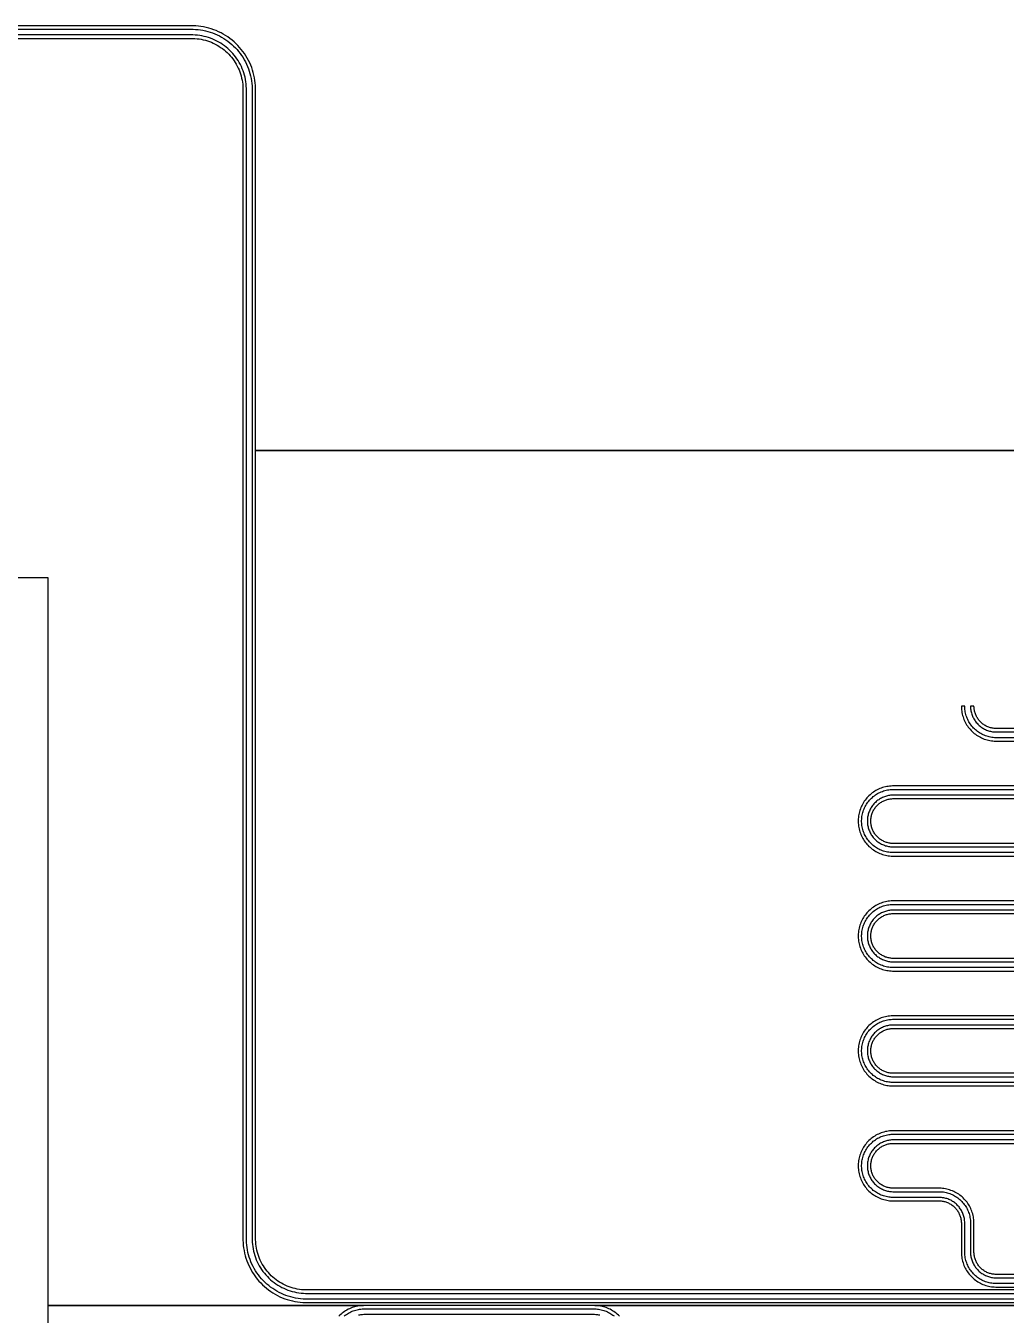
# Model space of a CAD drawing. Extents: x -3354 to 6958, y 9496 to 19808.
# Drawn here: x -1590 to 116, y 14620 to 16864 of the extents above; entities that cross this region are included whole.
import ezdxf

# ---------------------------------------------------------------- set-up
doc = ezdxf.new("R2010")
doc.units = 0
doc.layers.add('L1D0', color=3, linetype='CONTINUOUS')

msp = doc.modelspace()

# ---------------------------------------------------------------- linework, layer by layer
at = {"layer": 'L1D0'}
for points in [[(4769.33, 16125.013), (-1190.17, 16125.013), (-1190.17, 16755.308), (-1190.36, 16759.893), (-1190.739, 16764.466), (-1191.306, 16769.02), (-1192.062, 16773.546), (-1193.003, 16778.038), (-1194.13, 16782.486), (-1195.439, 16786.884), (-1196.929, 16791.225), (-1198.597, 16795.5), (-1200.441, 16799.702), (-1202.456, 16803.825), (-1204.64, 16807.861), (-1206.99, 16811.803), (-1209.5, 16815.645), (-1212.166, 16819.38), (-1214.985, 16823.001), (-1217.951, 16826.503), (-1221.059, 16829.879), (-1224.304, 16833.124), (-1227.68, 16836.232), (-1231.182, 16839.198), (-1234.803, 16842.017), (-1238.538, 16844.683), (-1242.38, 16847.193), (-1246.322, 16849.543), (-1250.358, 16851.727), (-1254.481, 16853.742), (-1258.683, 16855.586), (-1262.958, 16857.254), (-1267.299, 16858.744), (-1271.697, 16860.053), (-1276.145, 16861.18), (-1280.637, 16862.121), (-1285.163, 16862.877), (-1289.717, 16863.444), (-1294.29, 16863.823), (-1298.875, 16864.013), (-2401.17, 16864.013)], [(-2401.17, 16858.013), (-1299, 16858.013), (-1294.662, 16857.834), (-1290.336, 16857.475), (-1286.028, 16856.938), (-1281.747, 16856.224), (-1277.498, 16855.333), (-1273.29, 16854.267), (-1269.129, 16853.029), (-1265.024, 16851.619), (-1260.98, 16850.041), (-1257.004, 16848.297), (-1253.104, 16846.391), (-1249.287, 16844.325), (-1245.558, 16842.103), (-1241.923, 16839.728), (-1238.39, 16837.206), (-1234.965, 16834.54), (-1231.652, 16831.734), (-1228.459, 16828.794), (-1225.389, 16825.724), (-1222.449, 16822.531), (-1219.643, 16819.218), (-1216.977, 16815.793), (-1214.455, 16812.26), (-1212.08, 16808.625), (-1209.858, 16804.896), (-1207.792, 16801.079), (-1205.886, 16797.179), (-1204.142, 16793.203), (-1202.564, 16789.159), (-1201.154, 16785.054), (-1199.916, 16780.893), (-1198.85, 16776.685), (-1197.959, 16772.436), (-1197.245, 16768.155), (-1196.708, 16763.847), (-1196.349, 16759.521), (-1196.17, 16755.183), (-1196.17, 14751.049), (-1196.008, 14747.125), (-1195.683, 14743.211), (-1195.198, 14739.314), (-1194.551, 14735.44), (-1193.745, 14731.596), (-1192.781, 14727.788), (-1191.66, 14724.024), (-1190.385, 14720.309), (-1188.957, 14716.65), (-1187.38, 14713.054), (-1185.655, 14709.525), (-1183.785, 14706.071), (-1181.775, 14702.697), (-1179.627, 14699.409), (-1177.345, 14696.212), (-1174.932, 14693.113), (-1172.394, 14690.116), (-1169.734, 14687.226), (-1166.957, 14684.449), (-1164.067, 14681.789), (-1161.07, 14679.251), (-1157.971, 14676.838), (-1154.774, 14674.556), (-1151.486, 14672.408), (-1148.112, 14670.398), (-1144.658, 14668.528), (-1141.129, 14666.803), (-1137.533, 14665.226), (-1133.874, 14663.798), (-1130.159, 14662.523), (-1126.395, 14661.402), (-1122.587, 14660.438), (-1118.743, 14659.632), (-1114.869, 14658.985), (-1110.972, 14658.5), (-1107.058, 14658.175), (-1103.134, 14658.013), (4701, 14658.013)], [(4700.794, 14648.013), (-1103.34, 14648.013), (-1107.678, 14648.192), (-1112.004, 14648.551), (-1116.312, 14649.088), (-1120.593, 14649.802), (-1124.842, 14650.693), (-1129.05, 14651.759), (-1133.211, 14652.997), (-1137.316, 14654.407), (-1141.36, 14655.985), (-1145.336, 14657.729), (-1149.236, 14659.635), (-1153.053, 14661.701), (-1156.782, 14663.923), (-1160.417, 14666.298), (-1163.95, 14668.82), (-1167.375, 14671.486), (-1170.688, 14674.292), (-1173.881, 14677.232), (-1176.951, 14680.302), (-1179.891, 14683.495), (-1182.697, 14686.808), (-1185.363, 14690.233), (-1187.885, 14693.766), (-1190.26, 14697.401), (-1192.482, 14701.13), (-1194.548, 14704.947), (-1196.454, 14708.847), (-1198.198, 14712.823), (-1199.776, 14716.867), (-1201.186, 14720.972), (-1202.424, 14725.133), (-1203.49, 14729.341), (-1204.381, 14733.59), (-1205.095, 14737.871), (-1205.632, 14742.179), (-1205.991, 14746.505), (-1206.17, 14750.843), (-1206.17, 16754.977), (-1206.332, 16758.901), (-1206.657, 16762.815), (-1207.142, 16766.712), (-1207.789, 16770.586), (-1208.595, 16774.43), (-1209.559, 16778.238), (-1210.68, 16782.002), (-1211.955, 16785.717), (-1213.383, 16789.376), (-1214.96, 16792.972), (-1216.685, 16796.501), (-1218.555, 16799.955), (-1220.565, 16803.329), (-1222.713, 16806.617), (-1224.995, 16809.814), (-1227.408, 16812.913), (-1229.946, 16815.91), (-1232.606, 16818.8), (-1235.383, 16821.577), (-1238.273, 16824.237), (-1241.27, 16826.775), (-1244.369, 16829.188), (-1247.566, 16831.47), (-1250.854, 16833.618), (-1254.228, 16835.628), (-1257.682, 16837.498), (-1261.211, 16839.223), (-1264.807, 16840.8), (-1268.466, 16842.228), (-1272.181, 16843.503), (-1275.945, 16844.624), (-1279.753, 16845.588), (-1283.597, 16846.394), (-1287.471, 16847.041), (-1291.368, 16847.526), (-1295.282, 16847.851), (-1299.206, 16848.013), (-2401.17, 16848.013)], [(-2401.17, 16842.013), (-1299.33, 16842.013), (-1295.654, 16841.861), (-1291.987, 16841.557), (-1288.336, 16841.102), (-1284.706, 16840.496), (-1281.105, 16839.741), (-1277.538, 16838.838), (-1274.012, 16837.788), (-1270.532, 16836.593), (-1267.104, 16835.256), (-1263.734, 16833.778), (-1260.429, 16832.162), (-1257.193, 16830.411), (-1254.032, 16828.527), (-1250.951, 16826.515), (-1247.957, 16824.377), (-1245.053, 16822.117), (-1242.245, 16819.738), (-1239.538, 16817.246), (-1236.937, 16814.645), (-1234.445, 16811.938), (-1232.066, 16809.13), (-1229.806, 16806.226), (-1227.668, 16803.232), (-1225.656, 16800.151), (-1223.772, 16796.99), (-1222.021, 16793.754), (-1220.405, 16790.449), (-1218.927, 16787.079), (-1217.59, 16783.651), (-1216.395, 16780.171), (-1215.345, 16776.645), (-1214.442, 16773.078), (-1213.687, 16769.477), (-1213.081, 16765.847), (-1212.626, 16762.196), (-1212.322, 16758.529), (-1212.17, 16754.853), (-1212.17, 14750.718), (-1211.98, 14746.133), (-1211.601, 14741.56), (-1211.034, 14737.006), (-1210.278, 14732.48), (-1209.337, 14727.988), (-1208.21, 14723.54), (-1206.901, 14719.142), (-1205.411, 14714.801), (-1203.743, 14710.526), (-1201.899, 14706.324), (-1199.884, 14702.201), (-1197.7, 14698.165), (-1195.35, 14694.223), (-1192.84, 14690.381), (-1190.174, 14686.646), (-1187.355, 14683.025), (-1184.389, 14679.523), (-1181.281, 14676.147), (-1178.036, 14672.902), (-1174.66, 14669.794), (-1171.158, 14666.828), (-1167.537, 14664.009), (-1163.802, 14661.343), (-1159.96, 14658.833), (-1156.018, 14656.483), (-1151.982, 14654.299), (-1147.859, 14652.284), (-1143.657, 14650.44), (-1139.382, 14648.772), (-1135.041, 14647.282), (-1130.643, 14645.973), (-1126.195, 14644.846), (-1121.703, 14643.905), (-1117.177, 14643.149), (-1112.623, 14642.582), (-1108.05, 14642.203), (-1103.465, 14642.013), (4700.67, 14642.013)], [(4701.125, 14664.013), (-1103.01, 14664.013), (-1106.686, 14664.165), (-1110.353, 14664.469), (-1114.004, 14664.924), (-1117.634, 14665.53), (-1121.235, 14666.285), (-1124.802, 14667.188), (-1128.328, 14668.238), (-1131.808, 14669.433), (-1135.236, 14670.77), (-1138.606, 14672.248), (-1141.911, 14673.864), (-1145.147, 14675.615), (-1148.308, 14677.499), (-1151.389, 14679.511), (-1154.383, 14681.649), (-1157.287, 14683.909), (-1160.095, 14686.288), (-1162.802, 14688.78), (-1165.403, 14691.381), (-1167.895, 14694.088), (-1170.274, 14696.896), (-1172.534, 14699.8), (-1174.672, 14702.794), (-1176.684, 14705.875), (-1178.568, 14709.036), (-1180.319, 14712.272), (-1181.935, 14715.577), (-1183.413, 14718.947), (-1184.75, 14722.375), (-1185.945, 14725.855), (-1186.995, 14729.381), (-1187.898, 14732.948), (-1188.653, 14736.549), (-1189.259, 14740.179), (-1189.714, 14743.83), (-1190.018, 14747.497), (-1190.17, 14751.173), (-1190.17, 16125.013), (528.33, 16125.013)], [(3800.091, 14637.013), (-1551.17, 14637.013), (-1551.17, 15903.013), (-3001.17, 15903.013)], [(179.209, 15625.013), (97.693, 15625.013), (95.421, 15625.107), (93.155, 15625.295), (90.899, 15625.576), (88.656, 15625.95), (86.43, 15626.417), (84.226, 15626.975), (82.047, 15627.624), (79.896, 15628.362), (77.778, 15629.189), (75.696, 15630.102), (73.653, 15631.101), (71.653, 15632.183), (69.7, 15633.347), (67.796, 15634.591), (65.945, 15635.912), (64.151, 15637.309), (62.416, 15638.778), (60.743, 15640.318), (59.135, 15641.926), (57.595, 15643.599), (56.126, 15645.334), (54.729, 15647.128), (53.408, 15648.979), (52.164, 15650.883), (51, 15652.836), (49.918, 15654.836), (48.919, 15656.879), (48.006, 15658.961), (47.179, 15661.079), (46.441, 15663.23), (45.792, 15665.409), (45.234, 15667.613), (44.767, 15669.839), (44.393, 15672.082), (44.112, 15674.338), (43.924, 15676.604), (43.83, 15678.876), (43.83, 15680.013), (37.83, 15680.013), (37.83, 15678.752), (37.934, 15676.232), (38.142, 15673.719), (38.454, 15671.216), (38.87, 15668.729), (39.387, 15666.261), (40.006, 15663.816), (40.726, 15661.399), (41.545, 15659.014), (42.461, 15656.664), (43.474, 15654.355), (44.582, 15652.089), (45.782, 15649.871), (47.073, 15647.705), (48.453, 15645.594), (49.918, 15643.541), (51.467, 15641.551), (53.097, 15639.627), (54.805, 15637.771), (56.588, 15635.988), (58.444, 15634.28), (60.368, 15632.65), (62.358, 15631.101), (64.411, 15629.636), (66.522, 15628.256), (68.688, 15626.965), (70.906, 15625.765), (73.172, 15624.657), (75.481, 15623.644), (77.831, 15622.728), (80.216, 15621.909), (82.633, 15621.189), (85.078, 15620.57), (87.546, 15620.053), (90.033, 15619.637), (92.536, 15619.325), (95.049, 15619.117), (97.569, 15619.013), (179.085, 15619.013)], [(179.54, 15641.013), (98.024, 15641.013), (96.413, 15641.08), (94.806, 15641.213), (93.206, 15641.412), (91.616, 15641.678), (90.038, 15642.008), (88.475, 15642.404), (86.929, 15642.864), (85.404, 15643.388), (83.902, 15643.974), (82.426, 15644.622), (80.977, 15645.33), (79.559, 15646.097), (78.174, 15646.923), (76.824, 15647.804), (75.512, 15648.741), (74.24, 15649.732), (73.009, 15650.774), (71.823, 15651.866), (70.683, 15653.006), (69.591, 15654.192), (68.549, 15655.423), (67.558, 15656.695), (66.621, 15658.007), (65.74, 15659.357), (64.914, 15660.742), (64.147, 15662.16), (63.439, 15663.609), (62.791, 15665.085), (62.205, 15666.587), (61.681, 15668.112), (61.221, 15669.658), (60.825, 15671.221), (60.495, 15672.799), (60.229, 15674.389), (60.03, 15675.989), (59.897, 15677.596), (59.83, 15679.207), (59.83, 15680.013), (53.83, 15680.013), (53.83, 15679.083), (53.907, 15677.224), (54.061, 15675.37), (54.291, 15673.524), (54.597, 15671.689), (54.979, 15669.868), (55.435, 15668.064), (55.966, 15666.281), (56.57, 15664.522), (57.247, 15662.789), (57.994, 15661.085), (58.811, 15659.413), (59.696, 15657.777), (60.649, 15656.179), (61.666, 15654.622), (62.747, 15653.107), (63.89, 15651.639), (65.092, 15650.22), (66.352, 15648.851), (67.668, 15647.535), (69.037, 15646.275), (70.456, 15645.073), (71.924, 15643.93), (73.439, 15642.849), (74.996, 15641.832), (76.594, 15640.879), (78.23, 15639.994), (79.902, 15639.177), (81.606, 15638.43), (83.339, 15637.753), (85.098, 15637.149), (86.881, 15636.618), (88.685, 15636.162), (90.506, 15635.78), (92.341, 15635.474), (94.187, 15635.244), (96.041, 15635.09), (97.9, 15635.013), (179.416, 15635.013)], [(179.085, 15541.013), (-81.88, 15541.013), (-84.4, 15540.909), (-86.913, 15540.701), (-89.416, 15540.389), (-91.903, 15539.973), (-94.371, 15539.456), (-96.816, 15538.837), (-99.233, 15538.117), (-101.618, 15537.298), (-103.968, 15536.382), (-106.277, 15535.369), (-108.543, 15534.261), (-110.761, 15533.061), (-112.927, 15531.77), (-115.038, 15530.39), (-117.091, 15528.925), (-119.081, 15527.376), (-121.005, 15525.746), (-122.861, 15524.038), (-124.644, 15522.255), (-126.352, 15520.399), (-127.982, 15518.475), (-129.531, 15516.485), (-130.996, 15514.432), (-132.376, 15512.321), (-133.667, 15510.155), (-134.867, 15507.937), (-135.975, 15505.671), (-136.988, 15503.362), (-137.904, 15501.012), (-138.723, 15498.627), (-139.443, 15496.21), (-140.062, 15493.765), (-140.579, 15491.297), (-140.995, 15488.81), (-141.307, 15486.307), (-141.515, 15483.794), (-141.619, 15481.274), (-141.619, 15478.752), (-141.515, 15476.232), (-141.307, 15473.719), (-140.995, 15471.216), (-140.579, 15468.729), (-140.062, 15466.261), (-139.443, 15463.816), (-138.723, 15461.399), (-137.904, 15459.014), (-136.988, 15456.664), (-135.975, 15454.355), (-134.867, 15452.089), (-133.667, 15449.871), (-132.376, 15447.705), (-130.996, 15445.594), (-129.531, 15443.541), (-127.982, 15441.551), (-126.352, 15439.627), (-124.644, 15437.771), (-122.861, 15435.988), (-121.005, 15434.28), (-119.081, 15432.65), (-117.091, 15431.101), (-115.038, 15429.636), (-112.927, 15428.256), (-110.761, 15426.965), (-108.543, 15425.765), (-106.277, 15424.657), (-103.968, 15423.644), (-101.618, 15422.728), (-99.233, 15421.909), (-96.816, 15421.189), (-94.371, 15420.57), (-91.903, 15420.053), (-89.416, 15419.637), (-86.913, 15419.325), (-84.4, 15419.117), (-81.88, 15419.013), (179.085, 15419.013)], [(179.209, 15425.013), (-81.756, 15425.013), (-84.028, 15425.107), (-86.294, 15425.295), (-88.55, 15425.576), (-90.793, 15425.95), (-93.019, 15426.417), (-95.223, 15426.975), (-97.402, 15427.624), (-99.553, 15428.362), (-101.671, 15429.189), (-103.753, 15430.102), (-105.796, 15431.101), (-107.796, 15432.183), (-109.749, 15433.347), (-111.653, 15434.591), (-113.504, 15435.912), (-115.298, 15437.309), (-117.033, 15438.778), (-118.706, 15440.318), (-120.314, 15441.926), (-121.854, 15443.599), (-123.323, 15445.334), (-124.72, 15447.128), (-126.041, 15448.979), (-127.285, 15450.883), (-128.449, 15452.836), (-129.531, 15454.836), (-130.53, 15456.879), (-131.443, 15458.961), (-132.27, 15461.079), (-133.008, 15463.23), (-133.657, 15465.409), (-134.215, 15467.613), (-134.682, 15469.839), (-135.056, 15472.082), (-135.337, 15474.338), (-135.525, 15476.604), (-135.619, 15478.876), (-135.619, 15481.15), (-135.525, 15483.422), (-135.337, 15485.688), (-135.056, 15487.944), (-134.682, 15490.187), (-134.215, 15492.413), (-133.657, 15494.617), (-133.008, 15496.796), (-132.27, 15498.947), (-131.443, 15501.065), (-130.53, 15503.147), (-129.531, 15505.19), (-128.449, 15507.19), (-127.285, 15509.143), (-126.041, 15511.047), (-124.72, 15512.898), (-123.323, 15514.692), (-121.854, 15516.427), (-120.314, 15518.1), (-118.706, 15519.708), (-117.033, 15521.248), (-115.298, 15522.717), (-113.504, 15524.114), (-111.653, 15525.435), (-109.749, 15526.679), (-107.796, 15527.843), (-105.796, 15528.925), (-103.753, 15529.924), (-101.671, 15530.837), (-99.553, 15531.664), (-97.402, 15532.402), (-95.223, 15533.051), (-93.019, 15533.609), (-90.793, 15534.076), (-88.55, 15534.45), (-86.294, 15534.731), (-84.028, 15534.919), (-81.756, 15535.013), (179.209, 15535.013)], [(179.416, 15525.013), (-81.549, 15525.013), (-83.408, 15524.936), (-85.262, 15524.782), (-87.108, 15524.552), (-88.943, 15524.246), (-90.764, 15523.864), (-92.568, 15523.408), (-94.351, 15522.877), (-96.11, 15522.273), (-97.843, 15521.596), (-99.547, 15520.849), (-101.219, 15520.032), (-102.855, 15519.147), (-104.453, 15518.194), (-106.01, 15517.177), (-107.525, 15516.096), (-108.993, 15514.953), (-110.412, 15513.751), (-111.781, 15512.491), (-113.097, 15511.175), (-114.357, 15509.806), (-115.559, 15508.387), (-116.702, 15506.919), (-117.783, 15505.404), (-118.8, 15503.847), (-119.753, 15502.249), (-120.638, 15500.613), (-121.455, 15498.941), (-122.202, 15497.237), (-122.879, 15495.504), (-123.483, 15493.745), (-124.014, 15491.962), (-124.47, 15490.158), (-124.852, 15488.337), (-125.158, 15486.502), (-125.388, 15484.656), (-125.542, 15482.802), (-125.619, 15480.943), (-125.619, 15479.083), (-125.542, 15477.224), (-125.388, 15475.37), (-125.158, 15473.524), (-124.852, 15471.689), (-124.47, 15469.868), (-124.014, 15468.064), (-123.483, 15466.281), (-122.879, 15464.522), (-122.202, 15462.789), (-121.455, 15461.085), (-120.638, 15459.413), (-119.753, 15457.777), (-118.8, 15456.179), (-117.783, 15454.622), (-116.702, 15453.107), (-115.559, 15451.639), (-114.357, 15450.22), (-113.097, 15448.851), (-111.781, 15447.535), (-110.412, 15446.275), (-108.993, 15445.073), (-107.525, 15443.93), (-106.01, 15442.849), (-104.453, 15441.832), (-102.855, 15440.879), (-101.219, 15439.994), (-99.547, 15439.177), (-97.843, 15438.43), (-96.11, 15437.753), (-94.351, 15437.149), (-92.568, 15436.618), (-90.764, 15436.162), (-88.943, 15435.78), (-87.108, 15435.474), (-85.262, 15435.244), (-83.408, 15435.09), (-81.549, 15435.013), (179.416, 15435.013)], [(179.54, 15441.013), (-81.425, 15441.013), (-83.036, 15441.08), (-84.643, 15441.213), (-86.243, 15441.412), (-87.833, 15441.678), (-89.411, 15442.008), (-90.974, 15442.404), (-92.52, 15442.864), (-94.045, 15443.388), (-95.547, 15443.974), (-97.023, 15444.622), (-98.472, 15445.33), (-99.89, 15446.097), (-101.275, 15446.923), (-102.625, 15447.804), (-103.937, 15448.741), (-105.209, 15449.732), (-106.44, 15450.774), (-107.626, 15451.866), (-108.766, 15453.006), (-109.858, 15454.192), (-110.9, 15455.423), (-111.891, 15456.695), (-112.828, 15458.007), (-113.709, 15459.357), (-114.535, 15460.742), (-115.302, 15462.16), (-116.01, 15463.609), (-116.658, 15465.085), (-117.244, 15466.587), (-117.768, 15468.112), (-118.228, 15469.658), (-118.624, 15471.221), (-118.954, 15472.799), (-119.22, 15474.389), (-119.419, 15475.989), (-119.552, 15477.596), (-119.619, 15479.207), (-119.619, 15480.819), (-119.552, 15482.43), (-119.419, 15484.037), (-119.22, 15485.637), (-118.954, 15487.227), (-118.624, 15488.805), (-118.228, 15490.368), (-117.768, 15491.914), (-117.244, 15493.439), (-116.658, 15494.941), (-116.01, 15496.417), (-115.302, 15497.866), (-114.535, 15499.284), (-113.709, 15500.669), (-112.828, 15502.019), (-111.891, 15503.331), (-110.9, 15504.603), (-109.858, 15505.834), (-108.766, 15507.02), (-107.626, 15508.16), (-106.44, 15509.252), (-105.209, 15510.294), (-103.937, 15511.285), (-102.625, 15512.222), (-101.275, 15513.103), (-99.89, 15513.929), (-98.472, 15514.696), (-97.023, 15515.404), (-95.547, 15516.052), (-94.045, 15516.638), (-92.52, 15517.162), (-90.974, 15517.622), (-89.411, 15518.018), (-87.833, 15518.348), (-86.243, 15518.614), (-84.643, 15518.813), (-83.036, 15518.946), (-81.425, 15519.013), (179.54, 15519.013)], [(179.085, 15341.013), (-81.88, 15341.013), (-84.4, 15340.909), (-86.913, 15340.701), (-89.416, 15340.389), (-91.903, 15339.973), (-94.371, 15339.456), (-96.816, 15338.837), (-99.233, 15338.117), (-101.618, 15337.298), (-103.968, 15336.382), (-106.277, 15335.369), (-108.543, 15334.261), (-110.761, 15333.061), (-112.927, 15331.77), (-115.038, 15330.39), (-117.091, 15328.925), (-119.081, 15327.376), (-121.005, 15325.746), (-122.861, 15324.038), (-124.644, 15322.255), (-126.352, 15320.399), (-127.982, 15318.475), (-129.531, 15316.485), (-130.996, 15314.432), (-132.376, 15312.321), (-133.667, 15310.155), (-134.867, 15307.937), (-135.975, 15305.671), (-136.988, 15303.362), (-137.904, 15301.012), (-138.723, 15298.627), (-139.443, 15296.21), (-140.062, 15293.765), (-140.579, 15291.297), (-140.995, 15288.81), (-141.307, 15286.307), (-141.515, 15283.794), (-141.619, 15281.274), (-141.619, 15278.752), (-141.515, 15276.232), (-141.307, 15273.719), (-140.995, 15271.216), (-140.579, 15268.729), (-140.062, 15266.261), (-139.443, 15263.816), (-138.723, 15261.399), (-137.904, 15259.014), (-136.988, 15256.664), (-135.975, 15254.355), (-134.867, 15252.089), (-133.667, 15249.871), (-132.376, 15247.705), (-130.996, 15245.594), (-129.531, 15243.541), (-127.982, 15241.551), (-126.352, 15239.627), (-124.644, 15237.771), (-122.861, 15235.988), (-121.005, 15234.28), (-119.081, 15232.65), (-117.091, 15231.101), (-115.038, 15229.636), (-112.927, 15228.256), (-110.761, 15226.965), (-108.543, 15225.765), (-106.277, 15224.657), (-103.968, 15223.644), (-101.618, 15222.728), (-99.233, 15221.909), (-96.816, 15221.189), (-94.371, 15220.57), (-91.903, 15220.053), (-89.416, 15219.637), (-86.913, 15219.325), (-84.4, 15219.117), (-81.88, 15219.013), (179.085, 15219.013)], [(179.209, 15225.013), (-81.756, 15225.013), (-84.028, 15225.107), (-86.294, 15225.295), (-88.55, 15225.576), (-90.793, 15225.95), (-93.019, 15226.417), (-95.223, 15226.975), (-97.402, 15227.624), (-99.553, 15228.362), (-101.671, 15229.189), (-103.753, 15230.102), (-105.796, 15231.101), (-107.796, 15232.183), (-109.749, 15233.347), (-111.653, 15234.591), (-113.504, 15235.912), (-115.298, 15237.309), (-117.033, 15238.778), (-118.706, 15240.318), (-120.314, 15241.926), (-121.854, 15243.599), (-123.323, 15245.334), (-124.72, 15247.128), (-126.041, 15248.979), (-127.285, 15250.883), (-128.449, 15252.836), (-129.531, 15254.836), (-130.53, 15256.879), (-131.443, 15258.961), (-132.27, 15261.079), (-133.008, 15263.23), (-133.657, 15265.409), (-134.215, 15267.613), (-134.682, 15269.839), (-135.056, 15272.082), (-135.337, 15274.338), (-135.525, 15276.604), (-135.619, 15278.876), (-135.619, 15281.15), (-135.525, 15283.422), (-135.337, 15285.688), (-135.056, 15287.944), (-134.682, 15290.187), (-134.215, 15292.413), (-133.657, 15294.617), (-133.008, 15296.796), (-132.27, 15298.947), (-131.443, 15301.065), (-130.53, 15303.147), (-129.531, 15305.19), (-128.449, 15307.19), (-127.285, 15309.143), (-126.041, 15311.047), (-124.72, 15312.898), (-123.323, 15314.692), (-121.854, 15316.427), (-120.314, 15318.1), (-118.706, 15319.708), (-117.033, 15321.248), (-115.298, 15322.717), (-113.504, 15324.114), (-111.653, 15325.435), (-109.749, 15326.679), (-107.796, 15327.843), (-105.796, 15328.925), (-103.753, 15329.924), (-101.671, 15330.837), (-99.553, 15331.664), (-97.402, 15332.402), (-95.223, 15333.051), (-93.019, 15333.609), (-90.793, 15334.076), (-88.55, 15334.45), (-86.294, 15334.731), (-84.028, 15334.919), (-81.756, 15335.013), (179.209, 15335.013)], [(179.416, 15325.013), (-81.549, 15325.013), (-83.408, 15324.936), (-85.262, 15324.782), (-87.108, 15324.552), (-88.943, 15324.246), (-90.764, 15323.864), (-92.568, 15323.408), (-94.351, 15322.877), (-96.11, 15322.273), (-97.843, 15321.596), (-99.547, 15320.849), (-101.219, 15320.032), (-102.855, 15319.147), (-104.453, 15318.194), (-106.01, 15317.177), (-107.525, 15316.096), (-108.993, 15314.953), (-110.412, 15313.751), (-111.781, 15312.491), (-113.097, 15311.175), (-114.357, 15309.806), (-115.559, 15308.387), (-116.702, 15306.919), (-117.783, 15305.404), (-118.8, 15303.847), (-119.753, 15302.249), (-120.638, 15300.613), (-121.455, 15298.941), (-122.202, 15297.237), (-122.879, 15295.504), (-123.483, 15293.745), (-124.014, 15291.962), (-124.47, 15290.158), (-124.852, 15288.337), (-125.158, 15286.502), (-125.388, 15284.656), (-125.542, 15282.802), (-125.619, 15280.943), (-125.619, 15279.083), (-125.542, 15277.224), (-125.388, 15275.37), (-125.158, 15273.524), (-124.852, 15271.689), (-124.47, 15269.868), (-124.014, 15268.064), (-123.483, 15266.281), (-122.879, 15264.522), (-122.202, 15262.789), (-121.455, 15261.085), (-120.638, 15259.413), (-119.753, 15257.777), (-118.8, 15256.179), (-117.783, 15254.622), (-116.702, 15253.107), (-115.559, 15251.639), (-114.357, 15250.22), (-113.097, 15248.851), (-111.781, 15247.535), (-110.412, 15246.275), (-108.993, 15245.073), (-107.525, 15243.93), (-106.01, 15242.849), (-104.453, 15241.832), (-102.855, 15240.879), (-101.219, 15239.994), (-99.547, 15239.177), (-97.843, 15238.43), (-96.11, 15237.753), (-94.351, 15237.149), (-92.568, 15236.618), (-90.764, 15236.162), (-88.943, 15235.78), (-87.108, 15235.474), (-85.262, 15235.244), (-83.408, 15235.09), (-81.549, 15235.013), (179.416, 15235.013)], [(179.54, 15241.013), (-81.425, 15241.013), (-83.036, 15241.08), (-84.643, 15241.213), (-86.243, 15241.412), (-87.833, 15241.678), (-89.411, 15242.008), (-90.974, 15242.404), (-92.52, 15242.864), (-94.045, 15243.388), (-95.547, 15243.974), (-97.023, 15244.622), (-98.472, 15245.33), (-99.89, 15246.097), (-101.275, 15246.923), (-102.625, 15247.804), (-103.937, 15248.741), (-105.209, 15249.732), (-106.44, 15250.774), (-107.626, 15251.866), (-108.766, 15253.006), (-109.858, 15254.192), (-110.9, 15255.423), (-111.891, 15256.695), (-112.828, 15258.007), (-113.709, 15259.357), (-114.535, 15260.742), (-115.302, 15262.16), (-116.01, 15263.609), (-116.658, 15265.085), (-117.244, 15266.587), (-117.768, 15268.112), (-118.228, 15269.658), (-118.624, 15271.221), (-118.954, 15272.799), (-119.22, 15274.389), (-119.419, 15275.989), (-119.552, 15277.596), (-119.619, 15279.207), (-119.619, 15280.819), (-119.552, 15282.43), (-119.419, 15284.037), (-119.22, 15285.637), (-118.954, 15287.227), (-118.624, 15288.805), (-118.228, 15290.368), (-117.768, 15291.914), (-117.244, 15293.439), (-116.658, 15294.941), (-116.01, 15296.417), (-115.302, 15297.866), (-114.535, 15299.284), (-113.709, 15300.669), (-112.828, 15302.019), (-111.891, 15303.331), (-110.9, 15304.603), (-109.858, 15305.834), (-108.766, 15307.02), (-107.626, 15308.16), (-106.44, 15309.252), (-105.209, 15310.294), (-103.937, 15311.285), (-102.625, 15312.222), (-101.275, 15313.103), (-99.89, 15313.929), (-98.472, 15314.696), (-97.023, 15315.404), (-95.547, 15316.052), (-94.045, 15316.638), (-92.52, 15317.162), (-90.974, 15317.622), (-89.411, 15318.018), (-87.833, 15318.348), (-86.243, 15318.614), (-84.643, 15318.813), (-83.036, 15318.946), (-81.425, 15319.013), (179.54, 15319.013)], [(179.085, 15141.013), (-81.88, 15141.013), (-84.4, 15140.909), (-86.913, 15140.701), (-89.416, 15140.389), (-91.903, 15139.973), (-94.371, 15139.456), (-96.816, 15138.837), (-99.233, 15138.117), (-101.618, 15137.298), (-103.968, 15136.382), (-106.277, 15135.369), (-108.543, 15134.261), (-110.761, 15133.061), (-112.927, 15131.77), (-115.038, 15130.39), (-117.091, 15128.925), (-119.081, 15127.376), (-121.005, 15125.746), (-122.861, 15124.038), (-124.644, 15122.255), (-126.352, 15120.399), (-127.982, 15118.475), (-129.531, 15116.485), (-130.996, 15114.432), (-132.376, 15112.321), (-133.667, 15110.155), (-134.867, 15107.937), (-135.975, 15105.671), (-136.988, 15103.362), (-137.904, 15101.012), (-138.723, 15098.627), (-139.443, 15096.21), (-140.062, 15093.765), (-140.579, 15091.297), (-140.995, 15088.81), (-141.307, 15086.307), (-141.515, 15083.794), (-141.619, 15081.274), (-141.619, 15078.752), (-141.515, 15076.232), (-141.307, 15073.719), (-140.995, 15071.216), (-140.579, 15068.729), (-140.062, 15066.261), (-139.443, 15063.816), (-138.723, 15061.399), (-137.904, 15059.014), (-136.988, 15056.664), (-135.975, 15054.355), (-134.867, 15052.089), (-133.667, 15049.871), (-132.376, 15047.705), (-130.996, 15045.594), (-129.531, 15043.541), (-127.982, 15041.551), (-126.352, 15039.627), (-124.644, 15037.771), (-122.861, 15035.988), (-121.005, 15034.28), (-119.081, 15032.65), (-117.091, 15031.101), (-115.038, 15029.636), (-112.927, 15028.256), (-110.761, 15026.965), (-108.543, 15025.765), (-106.277, 15024.657), (-103.968, 15023.644), (-101.618, 15022.728), (-99.233, 15021.909), (-96.816, 15021.189), (-94.371, 15020.57), (-91.903, 15020.053), (-89.416, 15019.637), (-86.913, 15019.325), (-84.4, 15019.117), (-81.88, 15019.013), (179.085, 15019.013)], [(179.209, 15025.013), (-81.756, 15025.013), (-84.028, 15025.107), (-86.294, 15025.295), (-88.55, 15025.576), (-90.793, 15025.95), (-93.019, 15026.417), (-95.223, 15026.975), (-97.402, 15027.624), (-99.553, 15028.362), (-101.671, 15029.189), (-103.753, 15030.102), (-105.796, 15031.101), (-107.796, 15032.183), (-109.749, 15033.347), (-111.653, 15034.591), (-113.504, 15035.912), (-115.298, 15037.309), (-117.033, 15038.778), (-118.706, 15040.318), (-120.314, 15041.926), (-121.854, 15043.599), (-123.323, 15045.334), (-124.72, 15047.128), (-126.041, 15048.979), (-127.285, 15050.883), (-128.449, 15052.836), (-129.531, 15054.836), (-130.53, 15056.879), (-131.443, 15058.961), (-132.27, 15061.079), (-133.008, 15063.23), (-133.657, 15065.409), (-134.215, 15067.613), (-134.682, 15069.839), (-135.056, 15072.082), (-135.337, 15074.338), (-135.525, 15076.604), (-135.619, 15078.876), (-135.619, 15081.15), (-135.525, 15083.422), (-135.337, 15085.688), (-135.056, 15087.944), (-134.682, 15090.187), (-134.215, 15092.413), (-133.657, 15094.617), (-133.008, 15096.796), (-132.27, 15098.947), (-131.443, 15101.065), (-130.53, 15103.147), (-129.531, 15105.19), (-128.449, 15107.19), (-127.285, 15109.143), (-126.041, 15111.047), (-124.72, 15112.898), (-123.323, 15114.692), (-121.854, 15116.427), (-120.314, 15118.1), (-118.706, 15119.708), (-117.033, 15121.248), (-115.298, 15122.717), (-113.504, 15124.114), (-111.653, 15125.435), (-109.749, 15126.679), (-107.796, 15127.843), (-105.796, 15128.925), (-103.753, 15129.924), (-101.671, 15130.837), (-99.553, 15131.664), (-97.402, 15132.402), (-95.223, 15133.051), (-93.019, 15133.609), (-90.793, 15134.076), (-88.55, 15134.45), (-86.294, 15134.731), (-84.028, 15134.919), (-81.756, 15135.013), (179.209, 15135.013)], [(179.416, 15125.013), (-81.549, 15125.013), (-83.408, 15124.936), (-85.262, 15124.782), (-87.108, 15124.552), (-88.943, 15124.246), (-90.764, 15123.864), (-92.568, 15123.408), (-94.351, 15122.877), (-96.11, 15122.273), (-97.843, 15121.596), (-99.547, 15120.849), (-101.219, 15120.032), (-102.855, 15119.147), (-104.453, 15118.194), (-106.01, 15117.177), (-107.525, 15116.096), (-108.993, 15114.953), (-110.412, 15113.751), (-111.781, 15112.491), (-113.097, 15111.175), (-114.357, 15109.806), (-115.559, 15108.387), (-116.702, 15106.919), (-117.783, 15105.404), (-118.8, 15103.847), (-119.753, 15102.249), (-120.638, 15100.613), (-121.455, 15098.941), (-122.202, 15097.237), (-122.879, 15095.504), (-123.483, 15093.745), (-124.014, 15091.962), (-124.47, 15090.158), (-124.852, 15088.337), (-125.158, 15086.502), (-125.388, 15084.656), (-125.542, 15082.802), (-125.619, 15080.943), (-125.619, 15079.083), (-125.542, 15077.224), (-125.388, 15075.37), (-125.158, 15073.524), (-124.852, 15071.689), (-124.47, 15069.868), (-124.014, 15068.064), (-123.483, 15066.281), (-122.879, 15064.522), (-122.202, 15062.789), (-121.455, 15061.085), (-120.638, 15059.413), (-119.753, 15057.777), (-118.8, 15056.179), (-117.783, 15054.622), (-116.702, 15053.107), (-115.559, 15051.639), (-114.357, 15050.22), (-113.097, 15048.851), (-111.781, 15047.535), (-110.412, 15046.275), (-108.993, 15045.073), (-107.525, 15043.93), (-106.01, 15042.849), (-104.453, 15041.832), (-102.855, 15040.879), (-101.219, 15039.994), (-99.547, 15039.177), (-97.843, 15038.43), (-96.11, 15037.753), (-94.351, 15037.149), (-92.568, 15036.618), (-90.764, 15036.162), (-88.943, 15035.78), (-87.108, 15035.474), (-85.262, 15035.244), (-83.408, 15035.09), (-81.549, 15035.013), (179.416, 15035.013)], [(179.54, 15041.013), (-81.425, 15041.013), (-83.036, 15041.08), (-84.643, 15041.213), (-86.243, 15041.412), (-87.833, 15041.678), (-89.411, 15042.008), (-90.974, 15042.404), (-92.52, 15042.864), (-94.045, 15043.388), (-95.547, 15043.974), (-97.023, 15044.622), (-98.472, 15045.33), (-99.89, 15046.097), (-101.275, 15046.923), (-102.625, 15047.804), (-103.937, 15048.741), (-105.209, 15049.732), (-106.44, 15050.774), (-107.626, 15051.866), (-108.766, 15053.006), (-109.858, 15054.192), (-110.9, 15055.423), (-111.891, 15056.695), (-112.828, 15058.007), (-113.709, 15059.357), (-114.535, 15060.742), (-115.302, 15062.16), (-116.01, 15063.609), (-116.658, 15065.085), (-117.244, 15066.587), (-117.768, 15068.112), (-118.228, 15069.658), (-118.624, 15071.221), (-118.954, 15072.799), (-119.22, 15074.389), (-119.419, 15075.989), (-119.552, 15077.596), (-119.619, 15079.207), (-119.619, 15080.819), (-119.552, 15082.43), (-119.419, 15084.037), (-119.22, 15085.637), (-118.954, 15087.227), (-118.624, 15088.805), (-118.228, 15090.368), (-117.768, 15091.914), (-117.244, 15093.439), (-116.658, 15094.941), (-116.01, 15096.417), (-115.302, 15097.866), (-114.535, 15099.284), (-113.709, 15100.669), (-112.828, 15102.019), (-111.891, 15103.331), (-110.9, 15104.603), (-109.858, 15105.834), (-108.766, 15107.02), (-107.626, 15108.16), (-106.44, 15109.252), (-105.209, 15110.294), (-103.937, 15111.285), (-102.625, 15112.222), (-101.275, 15113.103), (-99.89, 15113.929), (-98.472, 15114.696), (-97.023, 15115.404), (-95.547, 15116.052), (-94.045, 15116.638), (-92.52, 15117.162), (-90.974, 15117.622), (-89.411, 15118.018), (-87.833, 15118.348), (-86.243, 15118.614), (-84.643, 15118.813), (-83.036, 15118.946), (-81.425, 15119.013), (179.54, 15119.013)], [(179.085, 14941.013), (-81.88, 14941.013), (-84.4, 14940.909), (-86.913, 14940.701), (-89.416, 14940.389), (-91.903, 14939.973), (-94.371, 14939.456), (-96.816, 14938.837), (-99.233, 14938.117), (-101.618, 14937.298), (-103.968, 14936.382), (-106.277, 14935.369), (-108.543, 14934.261), (-110.761, 14933.061), (-112.927, 14931.77), (-115.038, 14930.39), (-117.091, 14928.925), (-119.081, 14927.376), (-121.005, 14925.746), (-122.861, 14924.038), (-124.644, 14922.255), (-126.352, 14920.399), (-127.982, 14918.475), (-129.531, 14916.485), (-130.996, 14914.432), (-132.376, 14912.321), (-133.667, 14910.155), (-134.867, 14907.937), (-135.975, 14905.671), (-136.988, 14903.362), (-137.904, 14901.012), (-138.723, 14898.627), (-139.443, 14896.21), (-140.062, 14893.765), (-140.579, 14891.297), (-140.995, 14888.81), (-141.307, 14886.307), (-141.515, 14883.794), (-141.619, 14881.274), (-141.619, 14878.752), (-141.515, 14876.232), (-141.307, 14873.719), (-140.995, 14871.216), (-140.579, 14868.729), (-140.062, 14866.261), (-139.443, 14863.816), (-138.723, 14861.399), (-137.904, 14859.014), (-136.988, 14856.664), (-135.975, 14854.355), (-134.867, 14852.089), (-133.667, 14849.871), (-132.376, 14847.705), (-130.996, 14845.594), (-129.531, 14843.541), (-127.982, 14841.551), (-126.352, 14839.627), (-124.644, 14837.771), (-122.861, 14835.988), (-121.005, 14834.28), (-119.081, 14832.65), (-117.091, 14831.101), (-115.038, 14829.636), (-112.927, 14828.256), (-110.761, 14826.965), (-108.543, 14825.765), (-106.277, 14824.657), (-103.968, 14823.644), (-101.618, 14822.728), (-99.233, 14821.909), (-96.816, 14821.189), (-94.371, 14820.57), (-91.903, 14820.053), (-89.416, 14819.637), (-86.913, 14819.325), (-84.4, 14819.117), (-81.88, 14819.013), (-0.364, 14819.013), (1.247, 14818.946), (2.854, 14818.813), (4.454, 14818.614), (6.044, 14818.348), (7.622, 14818.018), (9.185, 14817.622), (10.731, 14817.162), (12.256, 14816.638), (13.758, 14816.052), (15.234, 14815.404), (16.683, 14814.696), (18.101, 14813.929), (19.486, 14813.103), (20.836, 14812.222), (22.148, 14811.285), (23.42, 14810.294), (24.651, 14809.252), (25.837, 14808.16), (26.977, 14807.02), (28.069, 14805.834), (29.111, 14804.603), (30.102, 14803.331), (31.039, 14802.019), (31.92, 14800.669), (32.746, 14799.284), (33.513, 14797.866), (34.221, 14796.417), (34.869, 14794.941), (35.455, 14793.439), (35.979, 14791.914), (36.439, 14790.368), (36.835, 14788.805), (37.165, 14787.227), (37.431, 14785.637), (37.63, 14784.037), (37.763, 14782.43), (37.83, 14780.819), (37.83, 14728.752), (37.934, 14726.232), (38.142, 14723.719), (38.454, 14721.216), (38.87, 14718.729), (39.387, 14716.261), (40.006, 14713.816), (40.726, 14711.399), (41.545, 14709.014), (42.461, 14706.664), (43.474, 14704.355), (44.582, 14702.089), (45.782, 14699.871), (47.073, 14697.705), (48.453, 14695.594), (49.918, 14693.541), (51.467, 14691.551), (53.097, 14689.627), (54.805, 14687.771), (56.588, 14685.988), (58.444, 14684.28), (60.368, 14682.65), (62.358, 14681.101), (64.411, 14679.636), (66.522, 14678.256), (68.688, 14676.965), (70.906, 14675.765), (73.172, 14674.657), (75.481, 14673.644), (77.831, 14672.728), (80.216, 14671.909), (82.633, 14671.189), (85.078, 14670.57), (87.546, 14670.053), (90.033, 14669.637), (92.536, 14669.325), (95.049, 14669.117), (97.569, 14669.013), (500.091, 14669.013)], [(499.967, 14675.013), (97.693, 14675.013), (95.421, 14675.107), (93.155, 14675.295), (90.899, 14675.576), (88.656, 14675.95), (86.43, 14676.417), (84.226, 14676.975), (82.047, 14677.624), (79.896, 14678.362), (77.778, 14679.189), (75.696, 14680.102), (73.653, 14681.101), (71.653, 14682.183), (69.7, 14683.347), (67.796, 14684.591), (65.945, 14685.912), (64.151, 14687.309), (62.416, 14688.778), (60.743, 14690.318), (59.135, 14691.926), (57.595, 14693.599), (56.126, 14695.334), (54.729, 14697.128), (53.408, 14698.979), (52.164, 14700.883), (51, 14702.836), (49.918, 14704.836), (48.919, 14706.879), (48.006, 14708.961), (47.179, 14711.079), (46.441, 14713.23), (45.792, 14715.409), (45.234, 14717.613), (44.767, 14719.839), (44.393, 14722.082), (44.112, 14724.338), (43.924, 14726.604), (43.83, 14728.876), (43.83, 14780.943), (43.753, 14782.802), (43.599, 14784.656), (43.369, 14786.502), (43.063, 14788.337), (42.681, 14790.158), (42.225, 14791.962), (41.694, 14793.745), (41.09, 14795.504), (40.413, 14797.237), (39.666, 14798.941), (38.849, 14800.613), (37.964, 14802.249), (37.011, 14803.847), (35.994, 14805.404), (34.913, 14806.919), (33.77, 14808.387), (32.568, 14809.806), (31.308, 14811.175), (29.992, 14812.491), (28.623, 14813.751), (27.204, 14814.953), (25.736, 14816.096), (24.221, 14817.177), (22.664, 14818.194), (21.066, 14819.147), (19.43, 14820.032), (17.758, 14820.849), (16.054, 14821.596), (14.321, 14822.273), (12.562, 14822.877), (10.779, 14823.408), (8.975, 14823.864), (7.154, 14824.246), (5.319, 14824.552), (3.473, 14824.782), (1.619, 14824.936), (-0.24, 14825.013), (-81.756, 14825.013), (-84.028, 14825.107), (-86.294, 14825.295), (-88.55, 14825.576), (-90.793, 14825.95), (-93.019, 14826.417), (-95.223, 14826.975), (-97.402, 14827.624), (-99.553, 14828.362), (-101.671, 14829.189), (-103.753, 14830.102), (-105.796, 14831.101), (-107.796, 14832.183), (-109.749, 14833.347), (-111.653, 14834.591), (-113.504, 14835.912), (-115.298, 14837.309), (-117.033, 14838.778), (-118.706, 14840.318), (-120.314, 14841.926), (-121.854, 14843.599), (-123.323, 14845.334), (-124.72, 14847.128), (-126.041, 14848.979), (-127.285, 14850.883), (-128.449, 14852.836), (-129.531, 14854.836), (-130.53, 14856.879), (-131.443, 14858.961), (-132.27, 14861.079), (-133.008, 14863.23), (-133.657, 14865.409), (-134.215, 14867.613), (-134.682, 14869.839), (-135.056, 14872.082), (-135.337, 14874.338), (-135.525, 14876.604), (-135.619, 14878.876), (-135.619, 14881.15), (-135.525, 14883.422), (-135.337, 14885.688), (-135.056, 14887.944), (-134.682, 14890.187), (-134.215, 14892.413), (-133.657, 14894.617), (-133.008, 14896.796), (-132.27, 14898.947), (-131.443, 14901.065), (-130.53, 14903.147), (-129.531, 14905.19), (-128.449, 14907.19), (-127.285, 14909.143), (-126.041, 14911.047), (-124.72, 14912.898), (-123.323, 14914.692), (-121.854, 14916.427), (-120.314, 14918.1), (-118.706, 14919.708), (-117.033, 14921.248), (-115.298, 14922.717), (-113.504, 14924.114), (-111.653, 14925.435), (-109.749, 14926.679), (-107.796, 14927.843), (-105.796, 14928.925), (-103.753, 14929.924), (-101.671, 14930.837), (-99.553, 14931.664), (-97.402, 14932.402), (-95.223, 14933.051), (-93.019, 14933.609), (-90.793, 14934.076), (-88.55, 14934.45), (-86.294, 14934.731), (-84.028, 14934.919), (-81.756, 14935.013), (179.209, 14935.013)], [(179.416, 14925.013), (-81.549, 14925.013), (-83.408, 14924.936), (-85.262, 14924.782), (-87.108, 14924.552), (-88.943, 14924.246), (-90.764, 14923.864), (-92.568, 14923.408), (-94.351, 14922.877), (-96.11, 14922.273), (-97.843, 14921.596), (-99.547, 14920.849), (-101.219, 14920.032), (-102.855, 14919.147), (-104.453, 14918.194), (-106.01, 14917.177), (-107.525, 14916.096), (-108.993, 14914.953), (-110.412, 14913.751), (-111.781, 14912.491), (-113.097, 14911.175), (-114.357, 14909.806), (-115.559, 14908.387), (-116.702, 14906.919), (-117.783, 14905.404), (-118.8, 14903.847), (-119.753, 14902.249), (-120.638, 14900.613), (-121.455, 14898.941), (-122.202, 14897.237), (-122.879, 14895.504), (-123.483, 14893.745), (-124.014, 14891.962), (-124.47, 14890.158), (-124.852, 14888.337), (-125.158, 14886.502), (-125.388, 14884.656), (-125.542, 14882.802), (-125.619, 14880.943), (-125.619, 14879.083), (-125.542, 14877.224), (-125.388, 14875.37), (-125.158, 14873.524), (-124.852, 14871.689), (-124.47, 14869.868), (-124.014, 14868.064), (-123.483, 14866.281), (-122.879, 14864.522), (-122.202, 14862.789), (-121.455, 14861.085), (-120.638, 14859.413), (-119.753, 14857.777), (-118.8, 14856.179), (-117.783, 14854.622), (-116.702, 14853.107), (-115.559, 14851.639), (-114.357, 14850.22), (-113.097, 14848.851), (-111.781, 14847.535), (-110.412, 14846.275), (-108.993, 14845.073), (-107.525, 14843.93), (-106.01, 14842.849), (-104.453, 14841.832), (-102.855, 14840.879), (-101.219, 14839.994), (-99.547, 14839.177), (-97.843, 14838.43), (-96.11, 14837.753), (-94.351, 14837.149), (-92.568, 14836.618), (-90.764, 14836.162), (-88.943, 14835.78), (-87.108, 14835.474), (-85.262, 14835.244), (-83.408, 14835.09), (-81.549, 14835.013), (-0.033, 14835.013), (2.239, 14834.919), (4.505, 14834.731), (6.761, 14834.45), (9.004, 14834.076), (11.23, 14833.609), (13.434, 14833.051), (15.613, 14832.402), (17.764, 14831.664), (19.882, 14830.837), (21.964, 14829.924), (24.007, 14828.925), (26.007, 14827.843), (27.96, 14826.679), (29.864, 14825.435), (31.715, 14824.114), (33.509, 14822.717), (35.244, 14821.248), (36.917, 14819.708), (38.525, 14818.1), (40.065, 14816.427), (41.534, 14814.692), (42.931, 14812.898), (44.252, 14811.047), (45.496, 14809.143), (46.66, 14807.19), (47.742, 14805.19), (48.741, 14803.147), (49.654, 14801.065), (50.481, 14798.947), (51.219, 14796.796), (51.868, 14794.617), (52.426, 14792.413), (52.893, 14790.187), (53.267, 14787.944), (53.548, 14785.688), (53.736, 14783.422), (53.83, 14781.15), (53.83, 14729.083), (53.907, 14727.224), (54.061, 14725.37), (54.291, 14723.524), (54.597, 14721.689), (54.979, 14719.868), (55.435, 14718.064), (55.966, 14716.281), (56.57, 14714.522), (57.247, 14712.789), (57.994, 14711.085), (58.811, 14709.413), (59.696, 14707.777), (60.649, 14706.179), (61.666, 14704.622), (62.747, 14703.107), (63.89, 14701.639), (65.092, 14700.22), (66.352, 14698.851), (67.668, 14697.535), (69.037, 14696.275), (70.456, 14695.073), (71.924, 14693.93), (73.439, 14692.849), (74.996, 14691.832), (76.594, 14690.879), (78.23, 14689.994), (79.902, 14689.177), (81.606, 14688.43), (83.339, 14687.753), (85.098, 14687.149), (86.881, 14686.618), (88.685, 14686.162), (90.506, 14685.78), (92.341, 14685.474), (94.187, 14685.244), (96.041, 14685.09), (97.9, 14685.013), (499.76, 14685.013)], [(499.636, 14691.013), (98.024, 14691.013), (96.413, 14691.08), (94.806, 14691.213), (93.206, 14691.412), (91.616, 14691.678), (90.038, 14692.008), (88.475, 14692.404), (86.929, 14692.864), (85.404, 14693.388), (83.902, 14693.974), (82.426, 14694.622), (80.977, 14695.33), (79.559, 14696.097), (78.174, 14696.923), (76.824, 14697.804), (75.512, 14698.741), (74.24, 14699.732), (73.009, 14700.774), (71.823, 14701.866), (70.683, 14703.006), (69.591, 14704.192), (68.549, 14705.423), (67.558, 14706.695), (66.621, 14708.007), (65.74, 14709.357), (64.914, 14710.742), (64.147, 14712.16), (63.439, 14713.609), (62.791, 14715.085), (62.205, 14716.587), (61.681, 14718.112), (61.221, 14719.658), (60.825, 14721.221), (60.495, 14722.799), (60.229, 14724.389), (60.03, 14725.989), (59.897, 14727.596), (59.83, 14729.207), (59.83, 14781.274), (59.726, 14783.794), (59.518, 14786.307), (59.206, 14788.81), (58.79, 14791.297), (58.273, 14793.765), (57.654, 14796.21), (56.934, 14798.627), (56.115, 14801.012), (55.199, 14803.362), (54.186, 14805.671), (53.078, 14807.937), (51.878, 14810.155), (50.587, 14812.321), (49.207, 14814.432), (47.742, 14816.485), (46.193, 14818.475), (44.563, 14820.399), (42.855, 14822.255), (41.072, 14824.038), (39.216, 14825.746), (37.292, 14827.376), (35.302, 14828.925), (33.249, 14830.39), (31.138, 14831.77), (28.972, 14833.061), (26.754, 14834.261), (24.488, 14835.369), (22.179, 14836.382), (19.829, 14837.298), (17.444, 14838.117), (15.027, 14838.837), (12.582, 14839.456), (10.114, 14839.973), (7.627, 14840.389), (5.124, 14840.701), (2.611, 14840.909), (0.091, 14841.013), (-81.425, 14841.013), (-83.036, 14841.08), (-84.643, 14841.213), (-86.243, 14841.412), (-87.833, 14841.678), (-89.411, 14842.008), (-90.974, 14842.404), (-92.52, 14842.864), (-94.045, 14843.388), (-95.547, 14843.974), (-97.023, 14844.622), (-98.472, 14845.33), (-99.89, 14846.097), (-101.275, 14846.923), (-102.625, 14847.804), (-103.937, 14848.741), (-105.209, 14849.732), (-106.44, 14850.774), (-107.626, 14851.866), (-108.766, 14853.006), (-109.858, 14854.192), (-110.9, 14855.423), (-111.891, 14856.695), (-112.828, 14858.007), (-113.709, 14859.357), (-114.535, 14860.742), (-115.302, 14862.16), (-116.01, 14863.609), (-116.658, 14865.085), (-117.244, 14866.587), (-117.768, 14868.112), (-118.228, 14869.658), (-118.624, 14871.221), (-118.954, 14872.799), (-119.22, 14874.389), (-119.419, 14875.989), (-119.552, 14877.596), (-119.619, 14879.207), (-119.619, 14880.819), (-119.552, 14882.43), (-119.419, 14884.037), (-119.22, 14885.637), (-118.954, 14887.227), (-118.624, 14888.805), (-118.228, 14890.368), (-117.768, 14891.914), (-117.244, 14893.439), (-116.658, 14894.941), (-116.01, 14896.417), (-115.302, 14897.866), (-114.535, 14899.284), (-113.709, 14900.669), (-112.828, 14902.019), (-111.891, 14903.331), (-110.9, 14904.603), (-109.858, 14905.834), (-108.766, 14907.02), (-107.626, 14908.16), (-106.44, 14909.252), (-105.209, 14910.294), (-103.937, 14911.285), (-102.625, 14912.222), (-101.275, 14913.103), (-99.89, 14913.929), (-98.472, 14914.696), (-97.023, 14915.404), (-95.547, 14916.052), (-94.045, 14916.638), (-92.52, 14917.162), (-90.974, 14917.622), (-89.411, 14918.018), (-87.833, 14918.348), (-86.243, 14918.614), (-84.643, 14918.813), (-83.036, 14918.946), (-81.425, 14919.013), (179.54, 14919.013)], [(-1551.17, 13403.013), (-1551.17, 14637.013), (-1002.431, 14637.013), (-1004.951, 14636.909), (-1007.464, 14636.701), (-1009.967, 14636.389), (-1012.454, 14635.973), (-1014.922, 14635.456), (-1017.367, 14634.837), (-1019.784, 14634.117), (-1022.169, 14633.298), (-1024.519, 14632.382), (-1026.828, 14631.369), (-1029.094, 14630.261), (-1031.312, 14629.061), (-1033.478, 14627.77), (-1035.589, 14626.39), (-1037.642, 14624.925), (-1039.632, 14623.376), (-1041.556, 14621.746), (-1043.412, 14620.038), (-1045.195, 14618.255)], [(-1035.849, 14618.717), (-1034.055, 14620.114), (-1032.204, 14621.435), (-1030.3, 14622.679), (-1028.347, 14623.843), (-1026.347, 14624.925), (-1024.304, 14625.924), (-1022.222, 14626.837), (-1020.104, 14627.664), (-1017.953, 14628.402), (-1015.774, 14629.051), (-1013.57, 14629.609), (-1011.344, 14630.076), (-1009.101, 14630.45), (-1006.845, 14630.731), (-1004.579, 14630.919), (-1002.307, 14631.013), (-600.033, 14631.013), (-597.761, 14630.919), (-595.495, 14630.731), (-593.239, 14630.45), (-590.996, 14630.076), (-588.77, 14629.609), (-586.566, 14629.051), (-584.387, 14628.402), (-582.236, 14627.664), (-580.118, 14626.837), (-578.036, 14625.924), (-575.993, 14624.925), (-573.993, 14623.843), (-572.04, 14622.679), (-570.136, 14621.435), (-568.285, 14620.114), (-566.491, 14618.717)], [(-557.145, 14618.255), (-558.928, 14620.038), (-560.784, 14621.746), (-562.708, 14623.376), (-564.698, 14624.925), (-566.751, 14626.39), (-568.862, 14627.77), (-571.028, 14629.061), (-573.246, 14630.261), (-575.512, 14631.369), (-577.821, 14632.382), (-580.171, 14633.298), (-582.556, 14634.117), (-584.973, 14634.837), (-587.418, 14635.456), (-589.886, 14635.973), (-592.373, 14636.389), (-594.876, 14636.701), (-597.389, 14636.909), (-599.909, 14637.013), (1197.569, 14637.013)], [(-591.025, 14619.864), (-592.846, 14620.246), (-594.681, 14620.552), (-596.527, 14620.782), (-598.381, 14620.936), (-600.24, 14621.013), (-1002.1, 14621.013), (-1003.959, 14620.936), (-1005.813, 14620.782), (-1007.659, 14620.552), (-1009.494, 14620.246), (-1011.315, 14619.864)]]:
    msp.add_lwpolyline(points, dxfattribs=at)

doc.saveas('drawing.dxf')
